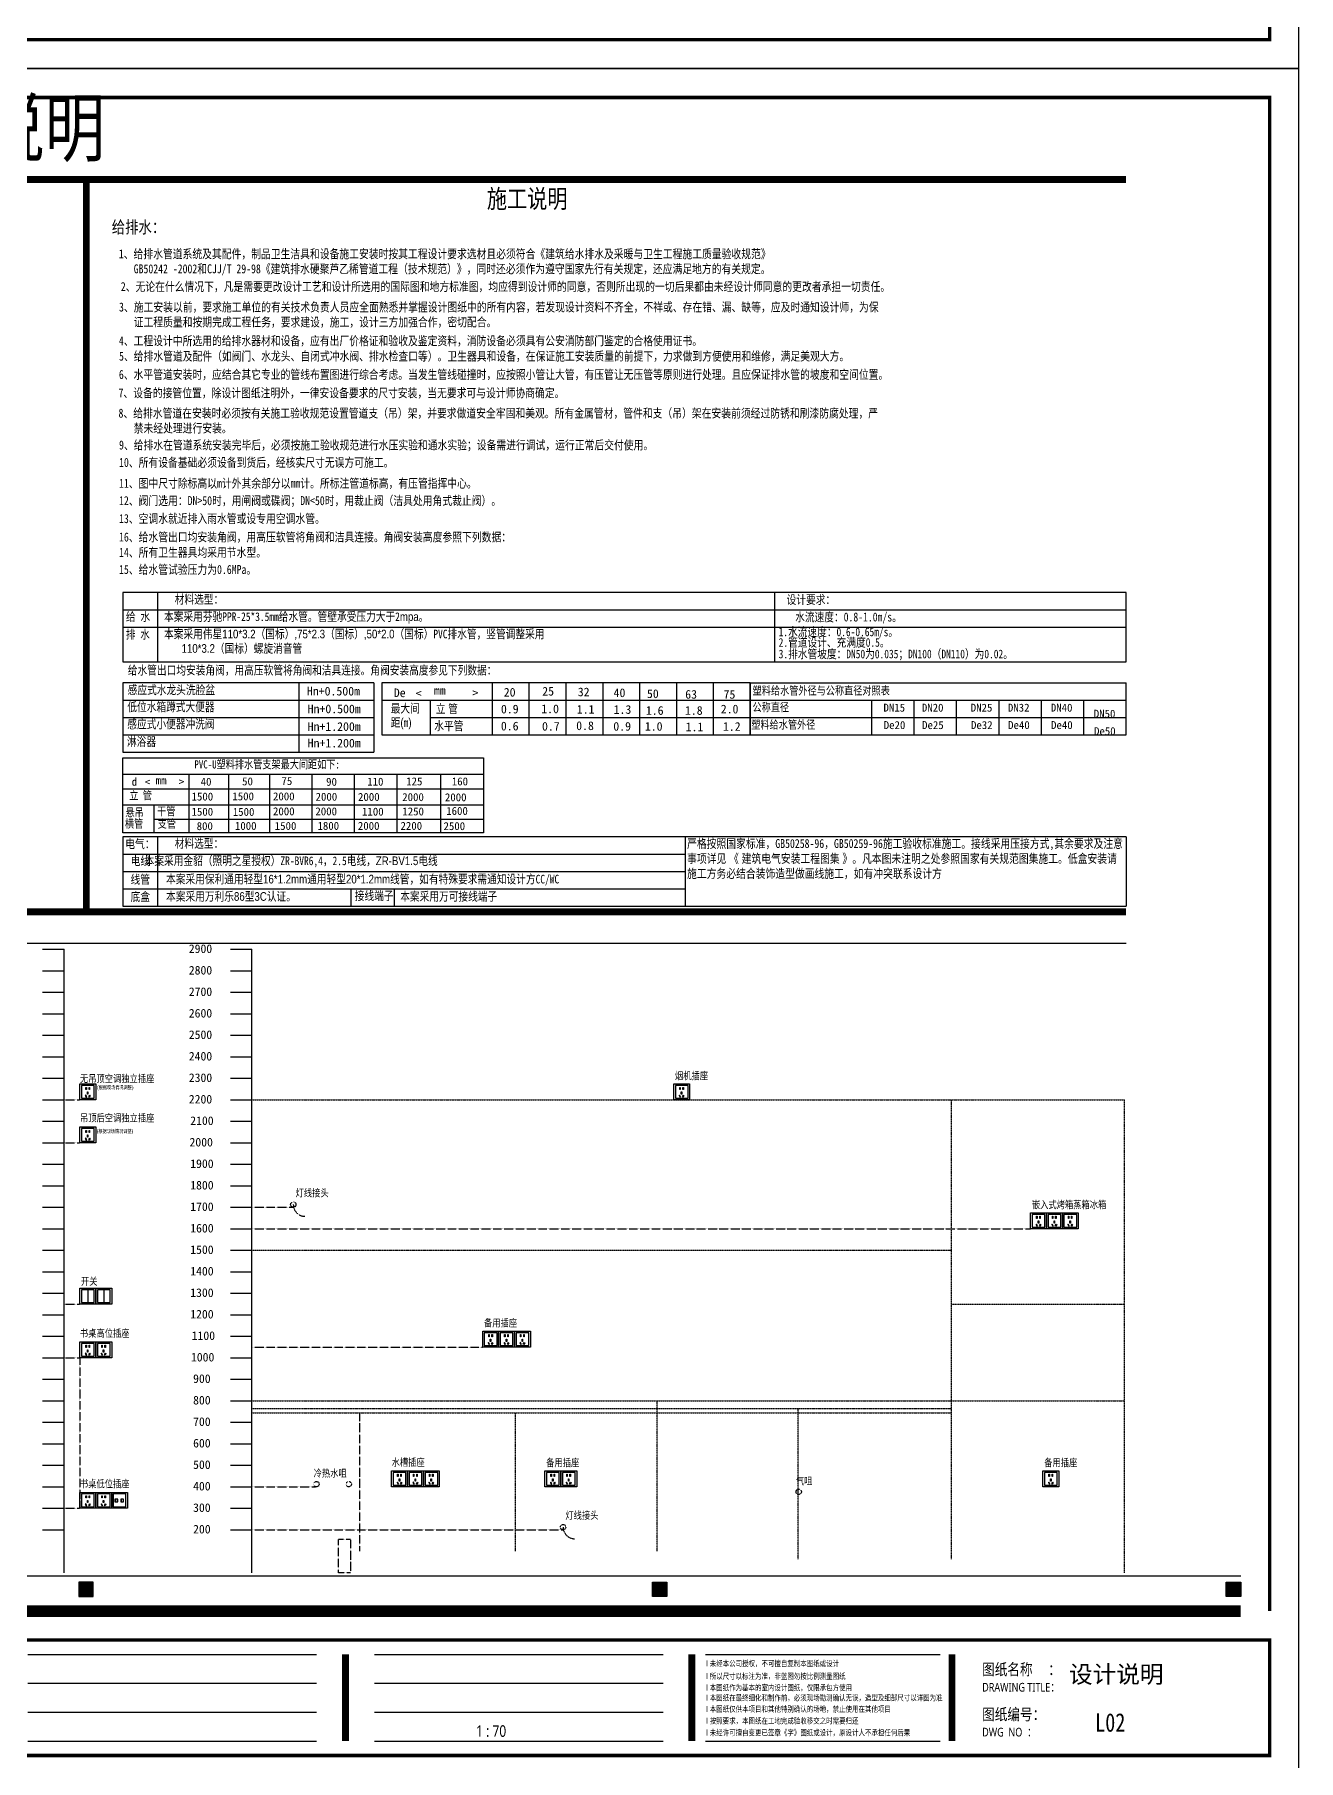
# Model space of a CAD drawing. Header units: inches. Extents: x -50945 to 250244, y -404780 to 18493.
# Drawn here: x -35731 to -19169, y -290267 to -267664 of the extents above; entities that cross this region are included whole.
import ezdxf

# ---------------------------------------------------------------- set-up
doc = ezdxf.new("R2010")
doc.units = ezdxf.units.IN
doc.header["$MEASUREMENT"] = 0
doc.linetypes.add('ACAD_ISO03W100', pattern=[30, 12, -18])
doc.linetypes.add('DASHED', pattern=[0.75, 0.5, -0.25])
for name, color, linetype in [('0 @ 1 (1)', 7, 'Continuous'), ('15开关布置图-YJ', 2, 'Continuous'), ('A图框', 7, 'Continuous'), ('墙身终饰线', 3, 'Continuous')]:
    doc.layers.add(name, color=color, linetype=linetype)
doc.styles.add('04.YBC-外标注3.0', font='', dxfattribs={"width": 0.8, "height": 3})
doc.styles.add('05.YBC-内标注2.5', font='', dxfattribs={"width": 0.8, "height": 2.5})
doc.styles.get("Standard").update_dxf_attribs({"font": 'Arial.ttf'})
doc.styles.add('宋体', font='', dxfattribs={"width": 0.8})
doc.styles.get('04.YBC-外标注3.0').set_extended_font_data('SimSun')
doc.styles.get('05.YBC-内标注2.5').set_extended_font_data('SimSun')
doc.styles.get('宋体').set_extended_font_data('SimSun')

# ---------------------------------------------------------------- blocks, each defined once
blk = doc.blocks.new('gegeg')
at = {"layer": 'A图框'}
h = blk.add_hatch(color=256, dxfattribs=at)
h.dxf.hatch_style = 1
h.paths.add_polyline_path([(147800, -57733), (147975, -57733), (147975, -57558), (147800, -57558)])
h = blk.add_hatch(color=256, dxfattribs=at)
h.dxf.hatch_style = 1
h.paths.add_polyline_path([(154931, -57558), (154756, -57558), (154756, -57733), (154931, -57733)])
h = blk.add_hatch(color=256, dxfattribs=at)
h.dxf.hatch_style = 1
h.paths.add_polyline_path([(161887, -57558), (161712, -57558), (161712, -57733), (161887, -57733)])
for p, q in [((133887, -57482), (161887, -57482)), ((147184, -58433), (150684, -58433)), ((151384, -58433), (154884, -58433)), ((155398, -58433), (158242, -58433)), ((147184, -58783), (150684, -58783)), ((151384, -58783), (154884, -58783)), ((147184, -59133), (150684, -59133)), ((151384, -59133), (154884, -59133)), ((147184, -59483), (150684, -59483)), ((151384, -59483), (154884, -59483)), ((155398, -59483), (158242, -59483))]:
    blk.add_line(p, q, dxfattribs=at)
for points in [[(162587, -39218), (162587, -60008), (133187, -60008), (133187, -39218)], [(147975, -57558), (147800, -57558), (147800, -57733), (147975, -57733)], [(154756, -57558), (154931, -57558), (154931, -57733), (154756, -57733)], [(161712, -57558), (161887, -57558), (161887, -57733), (161712, -57733)]]:
    blk.add_lwpolyline(points, close=True, dxfattribs=at)
for points, const_width in [([(133537, -40125), (133537, -39568), (162237, -39568), (162237, -57908)], 42), ([(161887, -57908), (133887, -57908)], 140), ([(151034, -58433), (151034, -59483)], 84), ([(155234, -58433), (155234, -59483)], 84), ([(158387, -58433), (158387, -59483)], 84)]:
    blk.add_lwpolyline(points, dxfattribs=dict(at, const_width=const_width))
at = {"layer": 'A图框', "const_width": 42}
blk.add_lwpolyline([(133537, -58258), (162237, -58258), (162237, -59658), (133537, -59658)], close=True, dxfattribs=at)
at = {"layer": '0 @ 1 (1)', "insert": (152579, -59363), "char_height": 175, "width": 3199.54, "attachment_point": 4, "style": '05.YBC-内标注2.5'}
blk.add_mtext('{\\fMicrosoft YaHei|b0|i0|c134|p34;\\H0.8x; 1 : 70}', dxfattribs=at)
at = {"layer": 'A图框', "char_height": 70, "attachment_point": 1, "style": '04.YBC-外标注3.0'}
for s, width, insert in [('{\\fArial Unicode MS|b0|i0|c134|p0;l 未经本公司授权，不可擅自复制本图纸或设计}', 1842.18, (155405, -58508)), ('{\\fArial Unicode MS|b0|i0|c134|p0;l 所以尺寸以标注为准，非蓝图勿按比例测量图纸}', 1906.2, (155405, -58662)), ('{\\fArial Unicode MS|b0|i0|c134|p0;l 本图纸作为基本的室内设计图纸，仅限承包方使用}', 2550.12, (155405, -58801)), ('{\\fArial Unicode MS|b0|i0|c134|p0;l 本图纸在最终细化和制作前，必须现场勘测确认无误，造型及细部尺寸以详图为准}', 3701.19, (155405, -58923)), ('{\\fArial Unicode MS|b0|i0|c134|p0;l 本图纸仅供本项目和其他特别确认的场地，禁止使用在其他项目}', 3008.74, (155405, -59060)), ('{\\fArial Unicode MS|b0|i0|c134|p0;l 按照要求，本图纸在工地完成验收移交之时需要归还}', 1941.8, (155405, -59203)), ('{\\fArial Unicode MS|b0|i0|c134|p0;l 未经许可擅自变更已签章《字》图纸或设计，原设计人不承担任何后果}', 3026.66, (155405, -59346))]:
    blk.add_mtext_dynamic_manual_height_columns(s, width=width, gutter_width=1, heights=[0], dxfattribs=dict(at, insert=insert))
blk = doc.blocks.new('hgfj')
at = {"layer": 'A图框', "transparency": 33554687}
blk.add_lwpolyline([(423.3, 1930.32), (423.3, 1633.32), (3.3, 1633.32), (3.3, 1930.32)], close=True, dxfattribs=at)
at = {"layer": 'A图框', "transparency": 33554687, "const_width": 0.6}
blk.add_lwpolyline([(8.3, 1658.32), (418.3, 1658.32), (418.3, 1638.32), (8.3, 1638.32)], close=True, dxfattribs=at)

msp = doc.modelspace()

# ---------------------------------------------------------------- linework, layer by layer
at = {"color": 253}
for p, q in [((-34572.58, -274972.55), (-34572.58, -275880.43)), ((-21428.91, -274972.55), (-34572.58, -274972.55)), ((-34118.64, -274972.55), (-34118.64, -275880.43)), ((-26033.54, -274972.55), (-26033.54, -275880.43)), ((-21428.91, -275880.43), (-21428.91, -274972.55)), ((-34572.58, -275199.52), (-21428.91, -275199.52)), ((-34572.58, -275426.49), (-21428.91, -275426.49)), ((-34572.58, -275880.43), (-21428.91, -275880.43)), ((-34572.58, -276154.57), (-34572.58, -277062.44)), ((-31285.14, -276154.57), (-34572.58, -276154.57)), ((-32268.67, -276154.57), (-32268.67, -277062.44)), ((-31285.14, -276154.57), (-31285.14, -277062.44)), ((-31178.15, -276154.57), (-31178.15, -276835.48)), ((-26354.9, -276154.57), (-31178.15, -276154.57)), ((-29735.18, -276154.57), (-29735.18, -276835.48)), ((-29252.29, -276154.57), (-29252.29, -276835.48)), ((-28769.39, -276154.57), (-28769.39, -276835.48)), ((-28286.49, -276154.57), (-28286.49, -276835.48)), ((-27803.59, -276154.57), (-27803.59, -276835.48)), ((-27320.69, -276154.57), (-27320.69, -276835.48)), ((-26837.79, -276154.57), (-26837.79, -276835.48)), ((-26354.9, -276154.57), (-26354.9, -276835.48)), ((-26354.9, -276154.57), (-21428.91, -276154.57)), ((-26354.9, -276835.48), (-26354.9, -276154.57)), ((-21428.91, -276835.48), (-21428.91, -276154.57)), ((-34572.58, -276381.54), (-31285.14, -276381.54)), ((-31178.15, -276381.54), (-26354.9, -276381.54)), ((-30542.93, -276835.48), (-30542.93, -276381.54)), ((-26354.9, -276381.54), (-21428.91, -276381.54)), ((-24758.48, -276835.48), (-24758.48, -276381.54)), ((-24203.48, -276835.48), (-24203.48, -276381.54)), ((-23648.56, -276835.48), (-23648.56, -276381.54)), ((-23093.65, -276835.48), (-23093.65, -276381.54)), ((-22538.74, -276835.48), (-22538.74, -276381.54)), ((-21983.82, -276835.48), (-21983.82, -276381.54)), ((-34572.58, -276608.51), (-31285.14, -276608.51)), ((-30542.93, -276608.51), (-26354.9, -276608.51)), ((-26354.9, -276608.51), (-21428.91, -276608.51)), ((-34572.58, -276835.48), (-31285.14, -276835.48)), ((-31178.15, -276835.48), (-26354.9, -276835.48)), ((-26354.9, -276835.48), (-21428.91, -276835.48)), ((-34572.58, -277062.44), (-31285.14, -277062.44)), ((-34573.25, -277349.31), (-29851.37, -277349.31)), ((-34573.25, -277540.28), (-29851.37, -277540.28)), ((-33707.47, -277349.31), (-33707.47, -278119.42)), ((-33190.77, -277355.98), (-33190.77, -278119.42)), ((-32650.22, -277349.31), (-32650.22, -278119.42)), ((-32097.4, -277349.31), (-32097.4, -278119.42)), ((-31542.45, -277349.31), (-31542.45, -278119.42)), ((-30984.83, -277355.98), (-30984.83, -278119.42)), ((-30412.77, -277355.98), (-30412.77, -278119.42)), ((-34573.25, -277751.49), (-29851.37, -277751.49)), ((-34168.47, -277750.2), (-34168.47, -278119.42)), ((-34168.47, -277939.88), (-29851.37, -277939.88)), ((-34572.58, -278169.72), (-34572.58, -279077.59)), ((-21428.91, -278169.72), (-34572.58, -278169.72)), ((-34118.64, -278169.72), (-34118.64, -279077.59)), ((-27205.8, -278169.72), (-27205.8, -279077.59)), ((-21428.91, -278169.72), (-21428.91, -279077.59)), ((-34572.58, -278396.68), (-27205.8, -278396.68)), ((-34572.58, -278623.65), (-27205.8, -278623.65)), ((-34572.58, -278850.62), (-27205.8, -278850.62)), ((-31580.43, -279077.59), (-31580.43, -278850.62)), ((-31013.01, -279077.59), (-31013.01, -278850.62)), ((-34572.58, -279077.59), (-21428.91, -279077.59)), ((-47863.45, -279564.78), (-21428.91, -279564.78)), ((-35626.06, -279644.13), (-35344.53, -279644.13)), ((-35344.53, -287808.55), (-35344.53, -279644.13)), ((-35344.53, -287808.55), (-35344.53, -279644.13)), ((-33163.21, -279644.13), (-32881.68, -279644.13)), ((-32881.68, -287808.55), (-32881.68, -279644.13)), ((-32881.68, -287808.55), (-32881.68, -279644.13)), ((-35626.06, -279925.66), (-35344.53, -279925.66)), ((-33163.21, -279925.66), (-32881.68, -279925.66)), ((-35626.06, -280207.19), (-35344.53, -280207.19)), ((-33163.21, -280207.19), (-32881.68, -280207.19)), ((-35626.06, -280488.72), (-35344.53, -280488.72)), ((-33163.21, -280488.72), (-32881.68, -280488.72)), ((-35626.06, -280770.25), (-35344.53, -280770.25)), ((-33163.21, -280770.25), (-32881.68, -280770.25)), ((-35626.06, -281051.79), (-35344.53, -281051.79)), ((-33163.21, -281051.79), (-32881.68, -281051.79)), ((-35626.06, -281333.32), (-35344.53, -281333.32)), ((-33163.21, -281333.32), (-32881.68, -281333.32)), ((-35626.06, -281614.85), (-35344.53, -281614.85)), ((-33163.21, -281614.85), (-32881.68, -281614.85)), ((-35626.06, -281896.38), (-35344.53, -281896.38)), ((-33163.21, -281896.38), (-32881.68, -281896.38)), ((-35626.06, -282177.91), (-35344.53, -282177.91)), ((-33163.21, -282177.91), (-32881.68, -282177.91)), ((-35626.06, -282459.44), (-35344.53, -282459.44)), ((-33163.21, -282459.44), (-32881.68, -282459.44)), ((-35626.06, -282740.98), (-35344.53, -282740.98)), ((-35485.29, -282740.98), (-35344.53, -282740.98)), ((-33163.21, -282740.98), (-32881.68, -282740.98)), ((-33022.45, -282740.98), (-32881.68, -282740.98)), ((-35626.06, -283022.51), (-35344.53, -283022.51)), ((-33163.21, -283022.51), (-32881.68, -283022.51)), ((-35626.06, -283304.04), (-35344.53, -283304.04)), ((-33163.21, -283304.04), (-32881.68, -283304.04)), ((-35626.06, -283585.57), (-35344.53, -283585.57)), ((-33163.21, -283585.57), (-32881.68, -283585.57)), ((-35626.06, -283867.1), (-35344.53, -283867.1)), ((-33163.21, -283867.1), (-32881.68, -283867.1)), ((-35032.22, -284102.02), (-35032.22, -284268.58)), ((-34824.01, -284102.02), (-34824.01, -284268.58)), ((-35626.06, -284148.64), (-35344.53, -284148.64)), ((-33163.21, -284148.64), (-32881.68, -284148.64)), ((-35626.06, -284430.17), (-35344.53, -284430.17)), ((-33163.21, -284430.17), (-32881.68, -284430.17)), ((-35626.06, -284711.7), (-35344.53, -284711.7)), ((-33163.21, -284711.7), (-32881.68, -284711.7)), ((-35626.06, -284993.23), (-35344.53, -284993.23)), ((-33163.21, -284993.23), (-32881.68, -284993.23)), ((-35626.06, -285274.76), (-35344.53, -285274.76)), ((-33163.21, -285274.76), (-32881.68, -285274.76)), ((-35626.06, -285556.29), (-35344.53, -285556.29)), ((-33163.21, -285556.29), (-32881.68, -285556.29)), ((-35626.06, -285837.83), (-35344.53, -285837.83)), ((-33163.21, -285837.83), (-32881.68, -285837.83)), ((-35626.06, -286119.36), (-35344.53, -286119.36)), ((-33163.21, -286119.36), (-32881.68, -286119.36)), ((-35626.06, -286400.89), (-35344.53, -286400.89)), ((-33163.21, -286400.89), (-32881.68, -286400.89)), ((-35626.06, -286682.42), (-35344.53, -286682.42)), ((-33163.21, -286682.42), (-32881.68, -286682.42)), ((-35626.06, -286963.95), (-35344.53, -286963.95)), ((-33163.21, -286963.95), (-32881.68, -286963.95)), ((-35626.06, -287245.49), (-35344.53, -287245.49)), ((-33163.21, -287245.49), (-32881.68, -287245.49))]:
    msp.add_line(p, q, dxfattribs=at)
at = {"color": 253, "linetype": 'ACAD_ISO03W100', "ltscale": 0.3}
for p, q in [((-35344.53, -281614.85), (-35136.32, -281614.85)), ((-35344.53, -282177.91), (-35136.32, -282177.91)), ((-32881.68, -283022.51), (-32336.12, -283022.27)), ((-32881.68, -283304.04), (-22679.47, -283304.04)), ((-35344.53, -284289.4), (-35136.32, -284289.4)), ((-35344.53, -284993.23), (-35136.32, -284993.23)), ((-35136.32, -284993.23), (-35136.32, -286963.95)), ((-32881.68, -284852.46), (-29858.16, -284852.46)), ((-31474.02, -285713.09), (-31474.02, -287527.02)), ((-32881.68, -286682.42), (-32043.36, -286682.42)), ((-35344.53, -286963.95), (-35136.32, -286963.95)), ((-32881.68, -287245.49), (-28801.09, -287245.25))]:
    msp.add_line(p, q, dxfattribs=at)
at = {"color": 253, "linetype": 'DASHED'}
for p, q in [((-32881.68, -281614.85), (-21447.52, -281614.85)), ((-23714.72, -287628.44), (-23714.72, -281614.85)), ((-21447.52, -287808.55), (-21447.52, -281614.85)), ((-32881.68, -283585.57), (-23714.72, -283585.57)), ((-23714.72, -284289.4), (-21447.52, -284289.4)), ((-32881.68, -285556.29), (-23714.72, -285556.29)), ((-32881.68, -285657.72), (-23714.72, -285657.72)), ((-27574.33, -287527.02), (-27574.33, -285556.29)), ((-25724.52, -287628.44), (-25724.52, -285657.72)), ((-23714.72, -285556.29), (-21447.52, -285556.29)), ((-32881.68, -285713.09), (-23714.72, -285713.09)), ((-29428.42, -287527.02), (-29428.42, -285713.09))]:
    msp.add_line(p, q, dxfattribs=at)
at = {"color": 253, "const_width": 90.79}
for points in [[(-48675.27, -269561.48), (-21428.91, -269561.48)], [(-35052.09, -269561.48), (-35052.09, -279153.45)], [(-48675.27, -279153.45), (-21428.91, -279153.45)]]:
    msp.add_lwpolyline(points, dxfattribs=at)
at = {"color": 253}
for points in [[(-34572.58, -277138.1), (-29846.85, -277138.1), (-29846.85, -278119.42), (-34572.58, -278119.42)], [(-35136.32, -281406.64), (-34928.12, -281406.64), (-34928.12, -281614.85), (-35136.32, -281614.85)], [(-27355.15, -281406.64), (-27146.94, -281406.64), (-27146.94, -281614.85), (-27355.15, -281614.85)], [(-34948.94, -281427.46), (-35115.5, -281427.46), (-35115.5, -281594.03), (-34948.94, -281594.03)], [(-35060.1, -281555.9), (-35065.67, -281559.13), (-35052.95, -281581.16), (-35047.38, -281577.94)], [(-35057.82, -281451.58), (-35052.09, -281451.58), (-35052.09, -281479.08), (-35057.82, -281479.08)], [(-35037.78, -281512.04), (-35030.63, -281512.04), (-35030.63, -281540.22), (-35037.78, -281540.22)], [(-35008.31, -281555.9), (-35002.73, -281559.13), (-35015.45, -281581.16), (-35021.03, -281577.94)], [(-35016.32, -281451.58), (-35010.59, -281451.58), (-35010.59, -281479.08), (-35016.32, -281479.08)], [(-27167.76, -281427.46), (-27334.33, -281427.46), (-27334.33, -281594.03), (-27167.76, -281594.03)], [(-27278.92, -281555.9), (-27284.5, -281559.13), (-27271.78, -281581.16), (-27266.2, -281577.94)], [(-27276.64, -281451.58), (-27270.92, -281451.58), (-27270.92, -281479.08), (-27276.64, -281479.08)], [(-27256.61, -281512.04), (-27249.45, -281512.04), (-27249.45, -281540.22), (-27256.61, -281540.22)], [(-27227.14, -281555.9), (-27221.56, -281559.13), (-27234.28, -281581.16), (-27239.86, -281577.94)], [(-27235.14, -281451.58), (-27229.42, -281451.58), (-27229.42, -281479.08), (-27235.14, -281479.08)], [(-35136.32, -281969.71), (-34928.12, -281969.71), (-34928.12, -282177.91), (-35136.32, -282177.91)], [(-34948.94, -281990.53), (-35115.5, -281990.53), (-35115.5, -282157.09), (-34948.94, -282157.09)], [(-35057.82, -282014.64), (-35052.09, -282014.64), (-35052.09, -282042.14), (-35057.82, -282042.14)], [(-35037.78, -282075.1), (-35030.63, -282075.1), (-35030.63, -282103.28), (-35037.78, -282103.28)], [(-35016.32, -282014.64), (-35010.59, -282014.64), (-35010.59, -282042.14), (-35016.32, -282042.14)], [(-35060.1, -282118.97), (-35065.67, -282122.19), (-35052.95, -282144.22), (-35047.38, -282141)], [(-35008.31, -282118.97), (-35002.73, -282122.19), (-35015.45, -282144.22), (-35021.03, -282141)], [(-22679.47, -283095.83), (-22471.27, -283095.83), (-22471.27, -283304.04), (-22679.47, -283304.04)], [(-22492.09, -283116.65), (-22658.65, -283116.65), (-22658.65, -283283.22), (-22492.09, -283283.22)], [(-22600.97, -283140.77), (-22595.24, -283140.77), (-22595.24, -283168.27), (-22600.97, -283168.27)], [(-22580.93, -283201.23), (-22573.77, -283201.23), (-22573.77, -283229.41), (-22580.93, -283229.41)], [(-22559.47, -283140.77), (-22553.74, -283140.77), (-22553.74, -283168.27), (-22559.47, -283168.27)], [(-22471.26, -283095.83), (-22263.06, -283095.83), (-22263.06, -283304.04), (-22471.26, -283304.04)], [(-22283.88, -283116.65), (-22450.44, -283116.65), (-22450.44, -283283.22), (-22283.88, -283283.22)], [(-22392.76, -283140.77), (-22387.03, -283140.77), (-22387.03, -283168.27), (-22392.76, -283168.27)], [(-22372.73, -283201.23), (-22365.57, -283201.23), (-22365.57, -283229.41), (-22372.73, -283229.41)], [(-22351.26, -283140.77), (-22345.53, -283140.77), (-22345.53, -283168.27), (-22351.26, -283168.27)], [(-22263.06, -283095.83), (-22054.85, -283095.83), (-22054.85, -283304.04), (-22263.06, -283304.04)], [(-22075.67, -283116.65), (-22242.24, -283116.65), (-22242.24, -283283.22), (-22075.67, -283283.22)], [(-22184.55, -283140.77), (-22178.83, -283140.77), (-22178.83, -283168.27), (-22184.55, -283168.27)], [(-22164.52, -283201.23), (-22157.36, -283201.23), (-22157.36, -283229.41), (-22164.52, -283229.41)], [(-22143.05, -283140.77), (-22137.33, -283140.77), (-22137.33, -283168.27), (-22143.05, -283168.27)], [(-22603.24, -283245.1), (-22608.82, -283248.32), (-22596.1, -283270.35), (-22590.53, -283267.13)], [(-22551.46, -283245.1), (-22545.88, -283248.32), (-22558.6, -283270.35), (-22564.18, -283267.13)], [(-22395.04, -283245.09), (-22400.62, -283248.32), (-22387.9, -283270.35), (-22382.32, -283267.13)], [(-22343.26, -283245.09), (-22337.68, -283248.32), (-22350.4, -283270.35), (-22355.98, -283267.13)], [(-22186.83, -283245.09), (-22192.41, -283248.32), (-22179.69, -283270.35), (-22174.11, -283267.13)], [(-22135.05, -283245.09), (-22129.47, -283248.32), (-22142.19, -283270.35), (-22147.77, -283267.13)], [(-35136.32, -284081.2), (-34928.12, -284081.2), (-34928.12, -284289.4), (-35136.32, -284289.4)], [(-34948.94, -284102.02), (-35115.5, -284102.02), (-35115.5, -284268.58), (-34948.94, -284268.58)], [(-34928.12, -284081.2), (-34719.91, -284081.2), (-34719.91, -284289.4), (-34928.12, -284289.4)], [(-34740.73, -284102.02), (-34907.3, -284102.02), (-34907.3, -284268.58), (-34740.73, -284268.58)], [(-35136.32, -284785.03), (-34928.12, -284785.03), (-34928.12, -284993.23), (-35136.32, -284993.23)], [(-34928.12, -284785.03), (-34719.91, -284785.03), (-34719.91, -284993.23), (-34928.12, -284993.23)], [(-29858.16, -284644.26), (-29649.95, -284644.26), (-29649.95, -284852.46), (-29858.16, -284852.46)], [(-29670.77, -284665.08), (-29837.34, -284665.08), (-29837.34, -284831.64), (-29670.77, -284831.64)], [(-29781.93, -284793.52), (-29787.51, -284796.74), (-29774.79, -284818.77), (-29769.21, -284815.55)], [(-29779.65, -284689.19), (-29773.93, -284689.19), (-29773.93, -284716.69), (-29779.65, -284716.69)], [(-29759.62, -284749.65), (-29752.46, -284749.65), (-29752.46, -284777.83), (-29759.62, -284777.83)], [(-29730.15, -284793.52), (-29724.57, -284796.74), (-29737.29, -284818.77), (-29742.87, -284815.55)], [(-29738.15, -284689.19), (-29732.43, -284689.19), (-29732.43, -284716.69), (-29738.15, -284716.69)], [(-29649.95, -284644.26), (-29441.75, -284644.26), (-29441.75, -284852.46), (-29649.95, -284852.46)], [(-29462.57, -284665.08), (-29629.13, -284665.08), (-29629.13, -284831.64), (-29462.57, -284831.64)], [(-29573.73, -284793.52), (-29579.3, -284796.74), (-29566.58, -284818.77), (-29561.01, -284815.55)], [(-29571.45, -284689.19), (-29565.72, -284689.19), (-29565.72, -284716.69), (-29571.45, -284716.69)], [(-29551.41, -284749.65), (-29544.26, -284749.65), (-29544.26, -284777.83), (-29551.41, -284777.83)], [(-29521.94, -284793.52), (-29516.36, -284796.74), (-29529.08, -284818.77), (-29534.66, -284815.55)], [(-29529.95, -284689.19), (-29524.22, -284689.19), (-29524.22, -284716.69), (-29529.95, -284716.69)], [(-29441.75, -284644.26), (-29233.54, -284644.26), (-29233.54, -284852.46), (-29441.75, -284852.46)], [(-29254.36, -284665.08), (-29420.92, -284665.08), (-29420.92, -284831.64), (-29254.36, -284831.64)], [(-29365.52, -284793.52), (-29371.1, -284796.74), (-29358.38, -284818.77), (-29352.8, -284815.55)], [(-29363.24, -284689.19), (-29357.52, -284689.19), (-29357.52, -284716.69), (-29363.24, -284716.69)], [(-29343.21, -284749.65), (-29336.05, -284749.65), (-29336.05, -284777.83), (-29343.21, -284777.83)], [(-29313.74, -284793.52), (-29308.16, -284796.74), (-29320.88, -284818.77), (-29326.46, -284815.55)], [(-29321.74, -284689.19), (-29316.02, -284689.19), (-29316.02, -284716.69), (-29321.74, -284716.69)], [(-34948.94, -284805.85), (-35115.5, -284805.85), (-35115.5, -284972.41), (-34948.94, -284972.41)], [(-35060.1, -284934.29), (-35065.67, -284937.51), (-35052.95, -284959.54), (-35047.38, -284956.32)], [(-35057.82, -284829.96), (-35052.09, -284829.96), (-35052.09, -284857.46), (-35057.82, -284857.46)], [(-35037.78, -284890.42), (-35030.63, -284890.42), (-35030.63, -284918.6), (-35037.78, -284918.6)], [(-35008.31, -284934.29), (-35002.73, -284937.51), (-35015.45, -284959.54), (-35021.03, -284956.32)], [(-35016.32, -284829.96), (-35010.59, -284829.96), (-35010.59, -284857.46), (-35016.32, -284857.46)], [(-34740.73, -284805.85), (-34907.3, -284805.85), (-34907.3, -284972.41), (-34740.73, -284972.41)], [(-34851.89, -284934.29), (-34857.47, -284937.51), (-34844.75, -284959.54), (-34839.17, -284956.32)], [(-34849.61, -284829.96), (-34843.89, -284829.96), (-34843.89, -284857.46), (-34849.61, -284857.46)], [(-34829.58, -284890.42), (-34822.42, -284890.42), (-34822.42, -284918.6), (-34829.58, -284918.6)], [(-34800.11, -284934.29), (-34794.53, -284937.51), (-34807.25, -284959.54), (-34812.83, -284956.32)], [(-34808.11, -284829.96), (-34802.39, -284829.96), (-34802.39, -284857.46), (-34808.11, -284857.46)], [(-31051.72, -286474.22), (-30843.52, -286474.22), (-30843.52, -286682.42), (-31051.72, -286682.42)], [(-30864.34, -286495.04), (-31030.9, -286495.04), (-31030.9, -286661.6), (-30864.34, -286661.6)], [(-30973.22, -286519.15), (-30967.49, -286519.15), (-30967.49, -286546.65), (-30973.22, -286546.65)], [(-30953.18, -286579.61), (-30946.03, -286579.61), (-30946.03, -286607.79), (-30953.18, -286607.79)], [(-30931.72, -286519.15), (-30925.99, -286519.15), (-30925.99, -286546.65), (-30931.72, -286546.65)], [(-30843.52, -286474.22), (-30635.31, -286474.22), (-30635.31, -286682.42), (-30843.52, -286682.42)], [(-30656.13, -286495.04), (-30822.7, -286495.04), (-30822.7, -286661.6), (-30656.13, -286661.6)], [(-30765.01, -286519.15), (-30759.29, -286519.15), (-30759.29, -286546.65), (-30765.01, -286546.65)], [(-30744.98, -286579.61), (-30737.82, -286579.61), (-30737.82, -286607.79), (-30744.98, -286607.79)], [(-30723.51, -286519.15), (-30717.79, -286519.15), (-30717.79, -286546.65), (-30723.51, -286546.65)], [(-30635.31, -286474.22), (-30427.11, -286474.22), (-30427.11, -286682.42), (-30635.31, -286682.42)], [(-30447.93, -286495.04), (-30614.49, -286495.04), (-30614.49, -286661.6), (-30447.93, -286661.6)], [(-30556.81, -286519.15), (-30551.08, -286519.15), (-30551.08, -286546.65), (-30556.81, -286546.65)], [(-30536.77, -286579.61), (-30529.62, -286579.61), (-30529.62, -286607.79), (-30536.77, -286607.79)], [(-30515.31, -286519.15), (-30509.58, -286519.15), (-30509.58, -286546.65), (-30515.31, -286546.65)], [(-29043, -286474.22), (-28834.8, -286474.22), (-28834.8, -286682.42), (-29043, -286682.42)], [(-28855.62, -286495.04), (-29022.18, -286495.04), (-29022.18, -286661.6), (-28855.62, -286661.6)], [(-28964.5, -286519.15), (-28958.77, -286519.15), (-28958.77, -286546.65), (-28964.5, -286546.65)], [(-28944.47, -286579.61), (-28937.31, -286579.61), (-28937.31, -286607.79), (-28944.47, -286607.79)], [(-28923, -286519.15), (-28917.27, -286519.15), (-28917.27, -286546.65), (-28923, -286546.65)], [(-28834.8, -286474.22), (-28626.59, -286474.22), (-28626.59, -286682.42), (-28834.8, -286682.42)], [(-28647.41, -286495.04), (-28813.98, -286495.04), (-28813.98, -286661.6), (-28647.41, -286661.6)], [(-28756.29, -286519.15), (-28750.57, -286519.15), (-28750.57, -286546.65), (-28756.29, -286546.65)], [(-28736.26, -286579.61), (-28729.1, -286579.61), (-28729.1, -286607.79), (-28736.26, -286607.79)], [(-28714.79, -286519.15), (-28709.07, -286519.15), (-28709.07, -286546.65), (-28714.79, -286546.65)], [(-22517.33, -286474.22), (-22309.12, -286474.22), (-22309.12, -286682.42), (-22517.33, -286682.42)], [(-22329.94, -286495.04), (-22496.51, -286495.04), (-22496.51, -286661.6), (-22329.94, -286661.6)], [(-22438.82, -286519.15), (-22433.1, -286519.15), (-22433.1, -286546.65), (-22438.82, -286546.65)], [(-22418.79, -286579.61), (-22411.63, -286579.61), (-22411.63, -286607.79), (-22418.79, -286607.79)], [(-22397.32, -286519.15), (-22391.6, -286519.15), (-22391.6, -286546.65), (-22397.32, -286546.65)], [(-35136.32, -286755.75), (-34928.12, -286755.75), (-34928.12, -286963.95), (-35136.32, -286963.95)], [(-34948.94, -286776.57), (-35115.5, -286776.57), (-35115.5, -286943.13), (-34948.94, -286943.13)], [(-35057.82, -286800.68), (-35052.09, -286800.68), (-35052.09, -286828.18), (-35057.82, -286828.18)], [(-35016.32, -286800.68), (-35010.59, -286800.68), (-35010.59, -286828.18), (-35016.32, -286828.18)], [(-34928.12, -286755.75), (-34719.91, -286755.75), (-34719.91, -286963.95), (-34928.12, -286963.95)], [(-34740.73, -286776.57), (-34907.3, -286776.57), (-34907.3, -286943.13), (-34740.73, -286943.13)], [(-34849.61, -286800.68), (-34843.89, -286800.68), (-34843.89, -286828.18), (-34849.61, -286828.18)], [(-34808.11, -286800.68), (-34802.39, -286800.68), (-34802.39, -286828.18), (-34808.11, -286828.18)], [(-34719.91, -286755.75), (-34511.71, -286755.75), (-34511.71, -286963.95), (-34719.91, -286963.95)], [(-34532.53, -286776.57), (-34699.09, -286776.57), (-34699.09, -286943.13), (-34532.53, -286943.13)], [(-30975.5, -286623.48), (-30981.08, -286626.7), (-30968.36, -286648.73), (-30962.78, -286645.51)], [(-30923.72, -286623.48), (-30918.14, -286626.7), (-30930.86, -286648.73), (-30936.43, -286645.51)], [(-30767.29, -286623.48), (-30772.87, -286626.7), (-30760.15, -286648.73), (-30754.57, -286645.51)], [(-30715.51, -286623.48), (-30709.93, -286626.7), (-30722.65, -286648.73), (-30728.23, -286645.51)], [(-30559.09, -286623.48), (-30564.66, -286626.7), (-30551.95, -286648.73), (-30546.37, -286645.51)], [(-30507.3, -286623.48), (-30501.73, -286626.7), (-30514.44, -286648.73), (-30520.02, -286645.51)], [(-28966.78, -286623.48), (-28972.36, -286626.7), (-28959.64, -286648.73), (-28954.06, -286645.51)], [(-28915, -286623.48), (-28909.42, -286626.7), (-28922.14, -286648.73), (-28927.72, -286645.51)], [(-28758.57, -286623.48), (-28764.15, -286626.7), (-28751.43, -286648.73), (-28745.85, -286645.51)], [(-28706.79, -286623.48), (-28701.21, -286626.7), (-28713.93, -286648.73), (-28719.51, -286645.51)], [(-22441.1, -286623.48), (-22446.68, -286626.7), (-22433.96, -286648.73), (-22428.38, -286645.51)], [(-22389.32, -286623.48), (-22383.74, -286626.7), (-22396.46, -286648.73), (-22402.04, -286645.51)], [(-35060.1, -286905.01), (-35065.67, -286908.23), (-35052.95, -286930.26), (-35047.38, -286927.04)], [(-35037.78, -286861.14), (-35030.63, -286861.14), (-35030.63, -286889.32), (-35037.78, -286889.32)], [(-35008.31, -286905.01), (-35002.73, -286908.23), (-35015.45, -286930.26), (-35021.03, -286927.04)], [(-34851.89, -286905.01), (-34857.47, -286908.23), (-34844.75, -286930.26), (-34839.17, -286927.04)], [(-34829.58, -286861.14), (-34822.42, -286861.14), (-34822.42, -286889.32), (-34829.58, -286889.32)], [(-34800.11, -286905.01), (-34794.53, -286908.23), (-34807.25, -286930.26), (-34812.83, -286927.04)], [(-34640.7, -286843.84), (-34676.64, -286843.84), (-34676.64, -286880.42), (-34640.7, -286880.42)], [(-34642.64, -286845.78), (-34674.7, -286845.78), (-34674.7, -286878.48), (-34642.64, -286878.48)], [(-34563.23, -286843.84), (-34599.17, -286843.84), (-34599.17, -286880.42), (-34563.23, -286880.42)], [(-34565.16, -286845.78), (-34597.23, -286845.78), (-34597.23, -286878.48), (-34565.16, -286878.48)]]:
    msp.add_lwpolyline(points, close=True, dxfattribs=at)
at = {"color": 253, "linetype": 'ACAD_ISO03W100', "ltscale": 0.3}
msp.add_lwpolyline([(-31747.79, -287367.1), (-31591.5, -287367.1), (-31591.5, -287808.55), (-31747.79, -287808.55)], close=True, dxfattribs=at)
for centre in [(-32340.17, -282987.32), (-32037.09, -286647.79), (-31614.79, -286647.79), (-25718.24, -286749.22), (-28805.14, -287210.29)]:
    msp.add_circle(centre, 35.19, dxfattribs=at)
for centre in [(-32187.01, -282987.32), (-28651.98, -287210.29)]:
    msp.add_arc(centre, 153.15, 180, 270, dxfattribs=at)

# ---------------------------------------------------------------- block references
at = {"layer": '15开关布置图-YJ', "color": 2, "xscale": 1.080800679813191, "yscale": 1.080800679813191, "zscale": 1.080800679813191}
msp.add_blockref('gegeg', (-194893.82, -225723.5), dxfattribs=at)
at = {"layer": '墙身终饰线', "xscale": 75.65604758682016, "yscale": 75.65604758682016, "zscale": 75.65604758682016}
msp.add_blockref('hgfj', (-51194.36, -391680.58), dxfattribs=at)

# ---------------------------------------------------------------- texts
at = {"color": 253, "style": '宋体'}
for s, height, p in [('Hn+0.500m', 113.484, (-32161.29, -276319.77, 719.33)), ('25', 113.484, (-29078.24, -276321.04)), ('De', 113.484, (-31023.03, -276341.27)), ('<', 113.48, (-30736.63, -276349.26)), ('mm', 113.484, (-30498.07, -276310.25)), ('>', 113.48, (-29992.27, -276342.42)), ('20', 113.484, (-29582.36, -276334.29)), ('32', 113.484, (-28612.63, -276330.05)), ('40', 113.484, (-28143.37, -276340.7)), ('50', 113.484, (-27706.41, -276353.23)), ('63', 113.484, (-27204.97, -276361.53)), ('75', 113.484, (-26702.57, -276361.68)), ('DN15', 104.101, (-24607.11, -276531.21)), ('DN20', 104.101, (-24104.1, -276531.21)), ('DN25', 104.101, (-23463.65, -276531.21)), ('DN32', 104.101, (-22977.01, -276531.21)), ('DN40', 104.101, (-22414.38, -276531.21)), ('Hn+0.500m', 113.484, (-32151.58, -276552.2, 719.33)), ('0.9', 113.484, (-29619.54, -276554.13)), ('1.0', 113.484, (-29091.22, -276551.43)), ('0.8', 113.484, (-28633.51, -276772.37)), ('1.1', 113.484, (-28625.83, -276557.73)), ('1.3', 113.484, (-28143.01, -276560.21)), ('1.6', 113.484, (-27720.43, -276572.55)), ('1.8', 113.484, (-27208.49, -276572.54)), ('2.0', 113.484, (-26739.36, -276554.11)), ('De20', 104.101, (-24604.14, -276759.44)), ('De25', 104.101, (-24101.13, -276759.44)), ('De32', 104.101, (-23460.68, -276759.44)), ('De40', 104.101, (-22974.04, -276759.44)), ('De40', 104.101, (-22411.41, -276759.44)), ('DN50', 104.101, (-21851.75, -276610.56)), ('Hn+1.200m', 113.484, (-32151.58, -276783.2, 719.33)), ('Hn+1.200m', 113.484, (-32151.58, -277000.1, 719.33)), ('0.6', 113.484, (-29620.28, -276776.61)), ('0.7', 113.484, (-29081.33, -276779.67)), ('0.9', 113.484, (-28147.08, -276780.45)), ('1.0', 113.484, (-27733.75, -276781.15)), ('1.1', 113.484, (-27199.15, -276787.74)), ('1.2', 113.484, (-26710.86, -276782.39)), ('De50', 104.101, (-21848.78, -276838.79)), ('d', 104.1, (-34458.12, -277500.83)), ('<', 104.1, (-34286.28, -277505.62)), ('mm', 104.101, (-34143.15, -277482.22)), ('>', 104.1, (-33839.66, -277501.52)), ('40', 104.101, (-33554.11, -277500.83)), ('50', 104.101, (-33010.95, -277496.73)), ('75', 104.101, (-32495.54, -277492.34)), ('90', 104.101, (-31910.29, -277502.11)), ('110', 104.101, (-31371.82, -277500.37)), ('125', 104.101, (-30860.81, -277496.91)), ('160', 104.101, (-30263.53, -277496.91)), ('1500', 104.101, (-33673.87, -277894.04)), ('1500', 104.101, (-33673.42, -277695.32)), ('1500', 104.101, (-33138.98, -277692.35)), ('1500', 104.101, (-33133.05, -277895.87)), ('2000', 104.101, (-32606.46, -277692.82)), ('2000', 104.101, (-32606.46, -277888.38)), ('2000', 104.101, (-32050.9, -277889.09)), ('2000', 104.101, (-32048.46, -277697.7)), ('2000', 104.101, (-31492.55, -277700.14)), ('1100', 104.101, (-31439.84, -277892.56)), ('2000', 104.101, (-30912.93, -277702.59)), ('1250', 104.101, (-30911.9, -277890.12)), ('2000', 104.101, (-30353.71, -277705.03)), ('1600', 104.101, (-30336.61, -277883.5)), ('800', 104.101, (-33606.57, -278082.52)), ('1000', 104.101, (-33105.21, -278079.55)), ('1500', 104.101, (-32583.04, -278080.16)), ('1800', 104.101, (-32023.32, -278079.27)), ('2000', 104.101, (-31493.96, -278079.27)), ('2200', 104.101, (-30935.62, -278079.27)), ('2500', 104.101, (-30372.22, -278082.41)), ('2900', 112.613, (-33709.62, -279692.29)), ('2800', 112.613, (-33709.62, -279973.82)), ('2700', 112.613, (-33709.62, -280255.35)), ('2600', 112.613, (-33709.62, -280536.88)), ('2500', 112.613, (-33709.62, -280818.41)), ('2400', 112.613, (-33709.62, -281099.95)), ('2300', 112.613, (-33709.62, -281381.48)), ('2200', 112.613, (-33709.62, -281663.01)), ('2100', 112.613, (-33690.85, -281944.54)), ('2000', 112.613, (-33700.23, -282226.07)), ('1900', 112.613, (-33690.85, -282507.6)), ('1800', 112.613, (-33690.85, -282789.14)), ('1700', 112.613, (-33690.85, -283070.67)), ('1600', 112.613, (-33690.85, -283352.2)), ('1500', 112.613, (-33690.85, -283633.73)), ('1400', 112.613, (-33690.85, -283915.26)), ('1300', 112.613, (-33690.85, -284196.8)), ('1200', 112.613, (-33690.85, -284478.33)), ('1100', 112.613, (-33672.08, -284759.86)), ('1000', 112.613, (-33681.46, -285041.39)), ('900', 112.613, (-33653.31, -285322.92)), ('800', 112.613, (-33653.31, -285604.45)), ('700', 112.613, (-33653.31, -285885.99)), ('600', 112.613, (-33653.31, -286167.52)), ('500', 112.613, (-33653.31, -286449.05)), ('400', 112.613, (-33653.31, -286730.58)), ('300', 112.613, (-33653.31, -287012.11)), ('200', 112.613, (-33653.31, -287293.65))]:
    msp.add_text(s, height=height, dxfattribs=at).set_placement(p)
at = {"color": 253, "attachment_point": 1, "style": '宋体'}
for s, width, heights, insert, char_height in [('{\\fArial Unicode MS|b0|i0|c134|p0;设计说明}', 7847.0808, [0], (-37975.35, -268523.29), 726.2981), ('{\\fArial Unicode MS|b0|i0|c134|p0;施工说明}', 6715.9107, [17378.45], (-29803.96, -269693.46), 242.0994), ('{\\fSimSun|b0|i0|c134|p2;给排水：}', 11825.471, [17378.45], (-34719.12, -270105.08), 160.4825), ('{\\fSimSun|b0|i0|c134|p2;电气：}', 11825.471, [17378.45], (-34543.31, -278202.62), 117.6872)]:
    msp.add_mtext_dynamic_manual_height_columns(s, width=width, gutter_width=945.7, heights=heights, dxfattribs=dict(at, insert=insert, char_height=char_height))
for s, insert, char_height, width in [('{\\H1.027x;    \\H1.0098x;1、给排水管道系统及其配件，制品卫生洁具和设备施工安装时按其工程设计要求选材且必须符合《建筑给水排水及采暖与卫生工程施工质量验收规范》 \\P       GB50242 -2002和CJJ/T 29-98《建筑排水硬聚芦乙稀管道工程（技术规范）》，同时还必须作为遵守国家先行有关规定，还应满足地方的有关规定。\\P}    ', (-34879.71, -270477.02), 113.4841, 13396.3612), ('    {\\H0.91667x;2、无论在什么情况下，凡是需要更改设计工艺和设计所选用的国际图和地方标准图，均应得到设计师的同意，否则所出现的一切后果都由未经设计师同意的更改者承担一切责任。\\P}    ', (-34879.71, -270905.63), 128.386, 13425.8628), ('    3、施工安装以前，要求施工单位的有关技术负责人员应全面熟悉并掌握设计图纸中的所有内容，若发现设计资料不齐全，不祥或、存在错、漏、缺等，应及时通知设计师，为保 \\P       证工程质量和按期完成工程任务，要求建设，施工，设计三方加强合作，密切配合。', (-34879.71, -271173.76), 117.6872, 13459.3889), ('{\\H1.027x;   \\H1.0098x; 4、工程设计中所选用的给排水器材和设备，应有出厂价格证和验收及鉴定资料，消防设备必须具有公安消防部门鉴定的合格使用证书。}', (-34879.71, -271615.17), 113.4841, 10587.6031), ('    5、给排水管道及配件（如阀门、水龙头、自闭式冲水阀、排水检查口等）。卫生器具和设备，在保证施工安装质量的前提下，力求做到方便使用和维修，满足美观大方。', (-34879.71, -271816.93), 117.6872, 13553.9313), ('{\\H1.027x;   \\H1.0098x; 6、水平管道安装时，应结合其它专业的管线布置图进行综合考虑。当发生管线碰撞时，应按照小管让大管，有压管让无压管等原则进行处理。且应保证排水管的坡度和空间位置。}', (-34879.71, -272056.81), 113.48407, 13515.3088), ('   {\\H1.037x; 7、设备的接管位置，除设计图纸注明外，一律安设备要求的尺寸安装，当无要求可与设计师协商确定。}', (-34879.71, -272298.07), 113.4841, 10587.6031), ('   {\\H1.037x; 8、给排水管道在安装时必须按有关施工验收规范设置管道支（吊）架，并要求做道安全牢固和美观。所有金属管材，管件和支（吊）架在安装前须经过防锈和刷漆防腐处理，严\\P       禁未经处理进行安装。}', (-34879.71, -272562.94), 113.4841, 13411.7092), ('    9、给排水在管道系统安装完毕后，必须按施工验收规范进行水压实验和通水实验；设备需进行调试，运行正常后交付使用。', (-34879.71, -272980.47), 117.6872, 10587.6031), ('    10、所有设备基础必须设备到货后，经核实尺寸无误方可施工。', (-34879.71, -273208.34), 117.6872, 10587.6031), ('    11、图中尺寸除标高以m计外其余部分以mm计。所标注管道标高，有压管指挥中心。', (-34879.71, -273481.93), 117.6872, 10587.6031), ('    12、阀门选用：DN>50时，用闸阀或碟阀；DN<50时，用裁止阀（洁具处用角式裁止阀）。', (-34879.71, -273708.81), 117.6872, 10587.6031), ('    13、空调水就近排入雨水管或设专用空调水管。', (-34879.71, -273944.39), 117.6872, 10587.6031), ('    16、给水管出口均安装角阀，用高压软管将角阀和洁具连接。角阀安装高度参照下列数据：', (-34879.71, -274185.28), 117.6872, 10587.6031), ('    14、所有卫生器具均采用节水型。', (-34879.71, -274386.61), 117.6872, 10587.6031), ('    15、给水管试验压力为0.6MPa。', (-34879.71, -274610.56), 117.6872, 10587.6031), ('{\\fArial Unicode MS|b0|i0|c134|p0;材料选型：}', (-33893.92, -275003.79), 113.4841, 10587.6031), ('{\\fArial Unicode MS|b0|i0|c134|p0;设计要求：}', (-25876.25, -275008.41), 113.4841, 10587.6031), ('{\\H1.027x;给 水}', (-34533.44, -275229.62), 113.4841, 10587.6031), ('{\\fArial Unicode MS|b0|i0|c134|p0;    本案采用芬驰}PPR-25*3.5mm{\\fArial Unicode MS|b0|i0|c134|p0;给水管。管壁承受压力大于}2{\\fArial|b0|i0|c134|p0;mpa\\fArial Unicode MS|b0|i0|c134|p0;。}', (-34175.16, -275230.97), 113.48407, 10587.6031), ('{\\H1.027x;    水流速度：0.8-1.0m/s。}', (-26018.11, -275233.49), 113.4841, 10587.6031), ('排 水', (-34535.49, -275463), 113.484, 10587.6031), ('{\\fArial Unicode MS|b0|i0|c134|p0;    }本案采用伟星{\\fArial Unicode MS|b0|i0|c134|p0;110*3.2}（国标）{\\fArial Unicode MS|b0|i0|c134|p0;,75*2.3}（国标）{\\fArial Unicode MS|b0|i0|c134|p0;,50*2.0}（国标）PVC排水管，竖管调整采用\\P      {\\fArial Unicode MS|b0|i0|c134|p0;110*3.2}（国标）螺旋消音管', (-34175.16, -275457.94), 113.48407, 11485.3837), ('1.{\\fArial Unicode MS|b0|i0|c134|p0;水流速度：}0.6-0.65m/s{\\fArial Unicode MS|b0|i0|c134|p0;。}', (-25981.79, -275430.17), 113.4841, 10587.6031), ('3.{\\fArial Unicode MS|b0|i0|c134|p0;排水管坡度：}DN50{\\fArial Unicode MS|b0|i0|c134|p0;为}0.035{\\fArial Unicode MS|b0|i0|c134|p0;；}DN100{\\fArial Unicode MS|b0|i0|c134|p0;（}DN110{\\fArial Unicode MS|b0|i0|c134|p0;）为}0.02{\\fArial Unicode MS|b0|i0|c134|p0;。}', (-25980.77, -275719.61), 113.48407, 10587.6031), ('2.{\\fArial Unicode MS|b0|i0|c134|p0;管道设计、充满度}0.5{\\fArial Unicode MS|b0|i0|c134|p0;。}', (-25980.77, -275567.95), 113.4841, 10587.6031), ('给水管出口均安装角阀，用高压软管将角阀和洁具连接。角阀安装高度参见下列数据：  ', (-34508.85, -275932.55), 113.4841, 10587.6031), ('感应式水龙头洗脸盆', (-34510.13, -276190.39), 113.484, 10587.6031), ('塑料给水管外径与公称直径对照表', (-26320.91, -276201.75), 106.9369, 6352.5618), ('低位水箱蹲式大便器', (-34515.25, -276413.24), 113.484, 10587.6031), ('最大间', (-31063.83, -276431.7), 113.484, 10587.6031), ('{\\fArial Unicode MS|b0|i0|c134|p0;立 管}', (-30472.68, -276436.89), 113.4841, 10587.6031), ('公称直径', (-26323.16, -276420.1), 106.937, 6352.5618), ('感应式小便器冲洗阀', (-34515.37, -276637.89), 113.484, 10587.6031), ('{\\fArial Unicode MS|b0|i0|c134|p0;距(}m{\\fArial Unicode MS|b0|i0|c134|p0;)}', (-31063.83, -276617.21), 113.4841, 10587.6031), ('水平管', (-30493.19, -276661.04), 113.484, 10587.6031), ('{\\fArial Unicode MS|b0|i0|c134|p0;塑料给水管外径}', (-26338.48, -276648.27), 106.9369, 6352.5618), ('淋浴器', (-34519.79, -276867.97), 113.484, 10587.6031), ('PVC-U塑料排水管支架最大间距如下:', (-33636.41, -277168.55), 106.9369, 6352.5618), ('立 管', (-34489.37, -277575.45), 106.937, 6352.5618), ('悬吊', (-34539.27, -277797.42), 106.937, 6352.5618), ('干管', (-34124.6, -277782.67), 106.937, 6352.5618), ('横管', (-34546.59, -277943.93), 106.937, 6352.5618), ('支管', (-34117.27, -277946.38), 106.937, 6352.5618), ('{\\fArial Unicode MS|b0|i0|c134|p0;材料选型：}', (-33893.92, -278200.96), 113.4841, 10587.6031), ('{\\H1.037x;严格按照国家标准，GB50258-96，GB50259-96施工验收标准施工。接线采用压接方式,其余要求及注意事项详见\\fArial Unicode MS|b0|i0|c134|p0; \\fSimSun|b0|i0|c134|p2;《\\fArial Unicode MS|b0|i0|c134|p0; \\fSimSun|b0|i0|c134|p2;建筑电气安装工程图集\\fArial Unicode MS|b0|i0|c134|p0; \\fSimSun|b0|i0|c134|p2;》。凡本图未注明之处参照国家有关规范图集施工。低盒安装请施工方务必结合装饰造型做画线施工，如有冲突联系设计方}', (-27180.65, -278199.54), 113.48407, 5703.2549), ('{\\fArial Unicode MS|b0|i0|c134|p0;\\H1.027x;电线}', (-34469.96, -278426.79), 113.4841, 10587.6031), ('{\\fArial Unicode MS|b0|i0|c134|p0;    本案采用金貂（照明之星授权）}ZR-BVR6,4{\\fArial Unicode MS|b0|i0|c134|p0;，}2.5{\\fArial Unicode MS|b0|i0|c134|p0;电线，ZR-BV1.5电线}', (-34429.3, -278428.13), 113.48407, 10587.6031), ('{\\fArial Unicode MS|b0|i0|c134|p0;线管}', (-34472.01, -278672.25), 113.4841, 10587.6031), ('{\\fArial Unicode MS|b0|i0|c134|p0;本案采用保利通用轻型16*1.2mm通用轻型20*1.2mm\\A1;线管，如有特殊要求需通知设计方\\fSimSun|b0|i0|c134|p2;CC/WC}', (-34007.56, -278668.01), 113.48407, 11485.3837), ('{\\fArial Unicode MS|b0|i0|c134|p0;底盒}', (-34472.01, -278899.22), 113.4841, 10587.6031), ('{\\fArial Unicode MS|b0|i0|c134|p0;本案采用万利乐86型3C认证。}', (-34007.56, -278894.98), 113.4841, 10587.6031), ('接线端子', (-31534.8, -278886.63), 113.484, 10587.6031), ('{\\fArial Unicode MS|b0|i0|c134|p0;本案采用万可接线端子}', (-30939.42, -278894.98), 113.4841, 10587.6031), ('{\\fArial Unicode MS|b0|i0|c134|p0;无吊顶空调独立插座}', (-35135.61, -281288.94), 96.8397, 2052.4545), ('{\\fArial Unicode MS|b0|i0|c134|p0;烟机插座}', (-27339.08, -281250.78), 96.8397, 2389.4001), ('{\\fArial Unicode MS|b0|i0|c134|p0;(根据现场情况调整)}', (-34912.47, -281428.13), 48.4199, 2052.4545), ('{\\fArial Unicode MS|b0|i0|c134|p0;吊顶后空调独立插座}', (-35135.61, -281803.75), 96.8397, 2052.4545), ('{\\fArial Unicode MS|b0|i0|c134|p0;(根据现场情况调整)}', (-34916.04, -282001.4), 48.4199, 2052.4545), ('{\\fArial Unicode MS|b0|i0|c134|p0;灯线接头}', (-32310.63, -282785), 96.8397, 2389.4001), ('{\\fArial Unicode MS|b0|i0|c134|p0;嵌入式烤箱蒸箱冰箱}', (-22663.41, -282939.98), 96.8397, 2389.4001), ('{\\fArial Unicode MS|b0|i0|c134|p0;开关}', (-35122.78, -283944.1), 96.8397, 2052.4545), ('{\\fArial Unicode MS|b0|i0|c134|p0;备用插座}', (-29842.09, -284488.4), 96.8397, 2389.4001), ('{\\fArial Unicode MS|b0|i0|c134|p0;书桌高位插座}', (-35136.74, -284624.06), 96.8397, 2389.4001), ('{\\fArial Unicode MS|b0|i0|c134|p0;水槽插座}', (-31052.15, -286313.25), 96.8397, 2389.4001), ('{\\fArial Unicode MS|b0|i0|c134|p0;备用插座}', (-29026.94, -286318.36), 96.8397, 2389.4001), ('{\\fArial Unicode MS|b0|i0|c134|p0;备用插座}', (-22501.26, -286318.36), 96.8397, 2389.4001), ('{\\fArial Unicode MS|b0|i0|c134|p0;书桌低位插座}', (-35136.74, -286594.78), 96.8397, 2389.4001), ('{\\fArial Unicode MS|b0|i0|c134|p0;冷热水咀}', (-32073.48, -286456.75), 96.8397, 2389.4001), ('{\\fArial Unicode MS|b0|i0|c134|p0;气咀}', (-25754.63, -286558.17), 96.8397, 2389.4001)]:
    msp.add_mtext(s, dxfattribs=dict(at, insert=insert, char_height=char_height, width=width))
at = {"color": 253, "linetype": 'ACAD_ISO03W100', "ltscale": 0.3, "insert": (-28775.6, -287007.97), "char_height": 96.8397, "width": 2389.4001, "attachment_point": 1, "style": '宋体'}
msp.add_mtext('{\\fArial Unicode MS|b0|i0|c134|p0;灯线接头}', dxfattribs=at)
at = {"char_height": 189.1401, "width": 3458.0635, "attachment_point": 4, "style": '05.YBC-内标注2.5'}
for s, insert in [('{\\fMicrosoft YaHei|b0|i0|c134|p34;\\H0.8x;图纸名称     ：\\P\\H0.75x;DRAWING TITLE：}', (-23314.22, -289182.39)), ('{\\fMicrosoft YaHei|b0|i0|c134|p34;\\H0.8x;图纸编号：\\P\\H0.75x;DWG  NO  ：}', (-23314.22, -289770.46))]:
    msp.add_mtext(s, dxfattribs=dict(at, insert=insert))
at = {"color": 253, "transparency": 33554687, "insert": (-21833.53, -289648.16), "char_height": 242.099, "attachment_point": 1, "style": '宋体'}
msp.add_mtext_dynamic_manual_height_columns('L02', width=3865.249, gutter_width=945.7, heights=[0], dxfattribs=at)
at = {"layer": 'A图框', "transparency": 33554687, "insert": (-22175.83, -289024.51), "char_height": 226.9681, "attachment_point": 1}
msp.add_mtext_dynamic_manual_height_columns('{\\fMicrosoft YaHei|b0|i0|c134|p34;设计说明}', width=2692.2645, gutter_width=945.7, heights=[0], dxfattribs=at)

doc.saveas('drawing.dxf')
